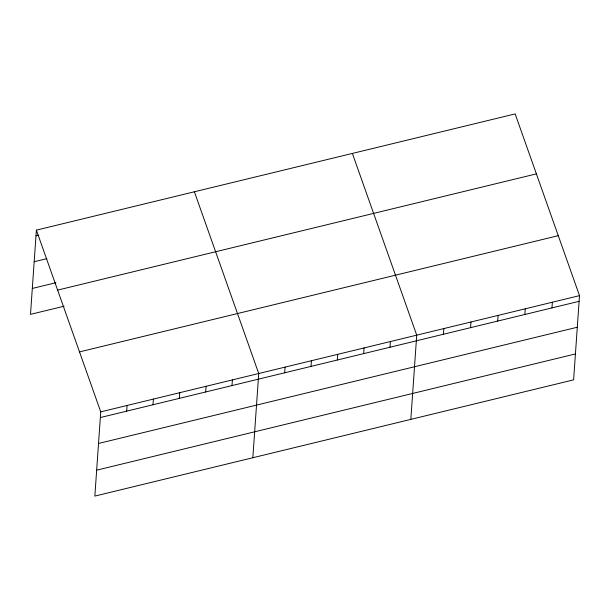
<?xml version="1.0" encoding="UTF-8"?>
<svg xmlns="http://www.w3.org/2000/svg" width="610" height="610" viewBox="0 0 610 610"><rect width="100%" height="100%" fill="white"/><g stroke="black" fill="none" stroke-linecap="round" stroke-linejoin="round"><path stroke-width="0.91" d="M36.386 230.138L100.742 411.872L94.847 496.09L573.613 379.862L579.5 295.637L515.153 113.91L36.386 230.138L30.5 314.363L64.096 306.205M126.674 411.155L127.071 405.482M153.003 404.765L153.4 399.085M179.34 398.368L179.736 392.695M205.669 391.978L206.066 386.298M231.998 385.581L232.395 379.908M252.837 457.736L258.731 373.518L194.384 191.784M284.664 372.801L285.061 367.121M310.993 366.404L311.397 360.731M337.33 360.014L337.726 354.334M363.659 353.617L364.056 347.944M389.996 347.227L390.392 341.554M410.835 419.383L416.721 335.157L352.374 153.423M443.455 334.25L443.851 328.569M470.584 327.661L470.981 321.988M497.714 321.073L498.111 315.4M524.844 314.486L525.24 308.812M551.974 307.905L552.37 302.224M35.99 235.818L38.72 235.155M34.183 261.736L46.894 258.648M32.315 288.438L55.922 282.712M57.622 290.108L536.388 173.88M79.506 351.901L558.264 235.666M100.742 411.872L579.5 295.637M100.345 417.545L579.103 301.317M98.53 443.47L577.289 327.235M96.662 470.173L575.421 353.937"/></g></svg>
